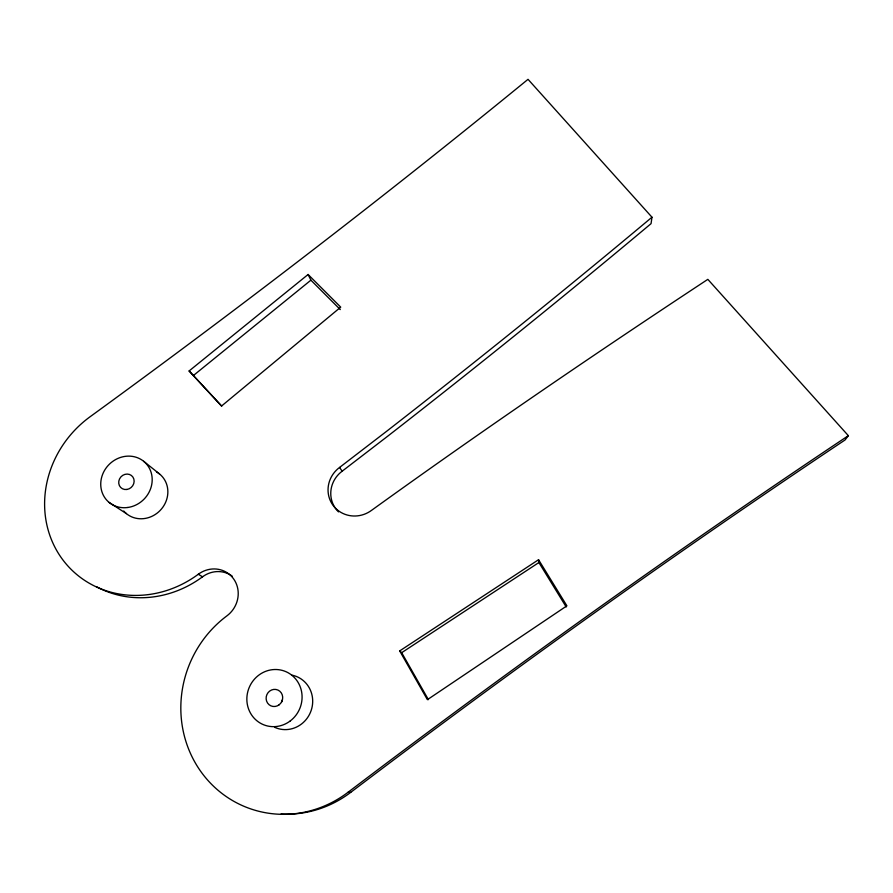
<?xml version="1.0" encoding="UTF-8"?>
<svg xmlns="http://www.w3.org/2000/svg" width="893" height="893" viewBox="0 0 893 893"><rect width="100%" height="100%" fill="white"/><g stroke="black" fill="none" stroke-linecap="round" stroke-linejoin="round"><path stroke-width="1.34" d="M651.979 217.211A4453.313 1820.336 -31.1 0 1 385.832 431.899L339.574 467.441A27.884 26.757 -34.6 0 0 333.178 505.516A27.884 26.757 -34.6 0 0 371.611 510.305C481.93 430.794 594.291 354.153 707.836 279.353L848.35 435.672L845.057 439.959C676.704 552.287 511.935 669.951 350.748 792.337L348.091 792.236A110.654 105.497 -68.1 0 1 199.798 770.045A110.654 105.497 -68.1 0 1 226.911 615.857A26.667 25.082 -54 0 0 233.866 579.256A26.667 25.082 -54 0 0 198.313 574.244A103.432 95.227 -46.5 0 1 60.657 556.819A103.432 95.227 -46.5 0 1 90.104 416.741A4329.063 1724.405 -30.8 0 0 528.031 79.321L651.979 217.211L651.053 223.641A4420.037 1817.545 -31.1 0 1 387.886 436.052L342.153 471.203A27.571 26.477 -34.7 0 0 338.503 511.89M189.126 370.952L308.096 274.486L340.724 307.136L221.631 405.958L189.126 370.952L221.665 406.226M193.268 375.629L310.909 280.168L308.096 274.486M348.091 792.236C511.22 668.399 677.977 549.34 848.35 435.672M399.696 650.919L538.557 559.721L566.899 605.822L427.401 699.677L399.696 650.919L401.683 652.683L428.406 699.665M401.683 652.683L538.903 562.534L538.557 559.721M198.313 574.244L202.532 576.811A26.366 24.814 -54.3 0 1 232.202 576.119M109.102 502.413L126.404 513.631M143.639 461.279L159.557 473.982M310.909 280.168L340.278 309.581M339.574 467.441L342.153 471.203M538.903 562.534L566.195 606.961M292.123 675.186A27.65 26.366 -68 0 1 311.211 710.337A27.65 26.366 -68 0 1 274.72 727.326M281.675 701.976A8.193 7.825 -68.3 0 1 282.3 699.933M156.454 471.895A25.852 23.798 -46.4 0 1 161.499 508.954A25.852 23.798 -46.4 0 1 123.725 511.008M202.532 576.811A102.271 94.29 -46.6 0 1 96.444 586.679M350.748 792.337A109.337 104.314 -68.4 0 1 281.027 813.992M290.27 720.93A28.799 27.404 -66.9 0 0 286.184 671.782A28.799 27.404 -66.9 0 0 246.948 701.541A28.799 27.404 -66.9 0 0 290.27 720.93M126.817 489.476A8.059 7.39 -46 0 0 132.901 477.052A8.059 7.39 -46 0 0 119.55 478.894A8.059 7.39 -46 0 0 126.817 489.476M279.129 704.811A8.64 8.216 -66.9 0 0 277.946 690.055A8.64 8.216 -66.9 0 0 266.147 698.951A8.64 8.216 -66.9 0 0 279.129 704.811M127.889 507.47A26.868 24.613 -46 0 0 148.004 465.979A26.868 24.613 -46 0 0 103.51 472.33A26.868 24.613 -46 0 0 127.889 507.47"/></g></svg>
